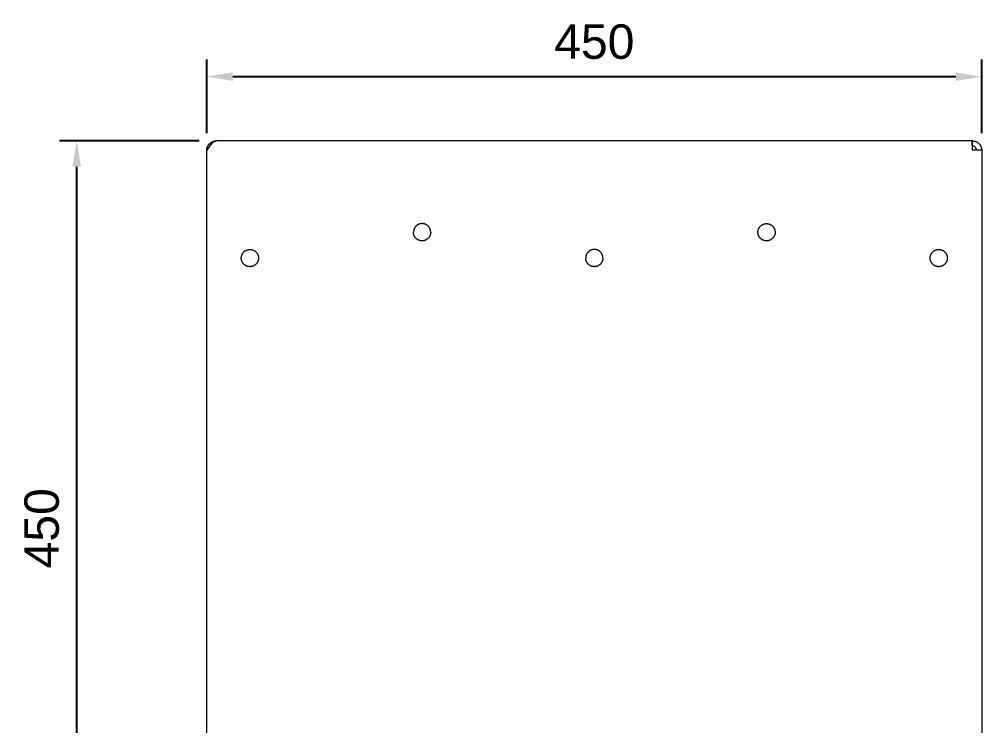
# Model space of a CAD drawing. Header units: millimetres. Extents: x 7 to 2510, y -101 to 1516.
# Drawn here: x 659 to 1218, y 1105 to 1516 of the extents above; entities that cross this region are included whole.
import ezdxf

# ---------------------------------------------------------------- set-up
doc = ezdxf.new("R2010")
doc.units = ezdxf.units.MM
doc.layers.add('ZANO_R', color=7, linetype='Continuous', lineweight=0)
doc.layers.add('ZANO_W', color=1, linetype='Continuous', lineweight=0)
doc.styles.add('Arial', font='arial.ttf')
doc.styles.get("Standard").update_dxf_attribs({"font": 'ARIALUNI.TTF'})
doc.dimstyles.new('pl i ang', dxfattribs={"dimtxt": 50, "dimasz": 50, "dimexe": 1.25, "dimexo": 0.625, "dimgap": 10, "dimtad": 1, "dimtoh": 1, "dimtxsty": 'Standard', "dimcen": 2.5, "dimclrd": 1, "dimclre": 1, "dimclrt": 1, "dimadec": 0, "dimazin": 0, "dimtfac": 1, "dimtmove": 0, "dimatfit": 3, "dimfxl": 1, "dimarcsym": 1})

# ---------------------------------------------------------------- blocks, each defined once
blk = doc.blocks.new('*D391')
at = {"layer": 'ZANO_W', "color": 1, "lineweight": -2}
for p, q in [((763.73, 1445.06), (682.51, 1445.06)), ((692.51, 1430.06), (692.51, 1010.21)), ((763.73, 995.21), (682.51, 995.21))]:
    blk.add_line(p, q, dxfattribs=at)
at = {"layer": 'ZANO_W', "color": 1}
for points in [[(695.01, 1430.06), (690.01, 1430.06), (692.51, 1445.06)], [(690.01, 1010.21), (695.01, 1010.21), (692.51, 995.21)]]:
    blk.add_solid(points, dxfattribs=at)
at = {"layer": 'ZANO_W', "color": 1, "insert": (672.3, 1220.13), "char_height": 20, "attachment_point": 5, "rotation": 90, "style": 'Arial'}
blk.add_mtext('450', dxfattribs=at)
blk = doc.blocks.new('*D392')
at = {"layer": 'ZANO_W', "color": 1, "lineweight": -2}
for p, q in [((768.11, 1449.66), (768.11, 1492.4)), ((1218.11, 1449.66), (1218.11, 1492.4)), ((783.11, 1482.4), (1203.11, 1482.4))]:
    blk.add_line(p, q, dxfattribs=at)
at = {"layer": 'ZANO_W', "color": 1}
for points in [[(783.11, 1484.9), (783.11, 1479.9), (768.11, 1482.4)], [(1203.11, 1479.9), (1203.11, 1484.9), (1218.11, 1482.4)]]:
    blk.add_solid(points, dxfattribs=at)
at = {"layer": 'ZANO_W', "color": 1, "insert": (993.11, 1502.62), "char_height": 20, "attachment_point": 5, "style": 'Arial'}
blk.add_mtext('450', dxfattribs=at)

msp = doc.modelspace()

# ---------------------------------------------------------------- linework, layer by layer
at = {"layer": 'ZANO_R'}
for p, q in [((768.65, 1442.02), (768.74, 1442.18)), ((768.74, 1442.18), (768.83, 1442.35)), ((768.83, 1442.35), (768.93, 1442.51)), ((768.93, 1442.51), (769.03, 1442.67)), ((769.03, 1442.67), (769.13, 1442.82)), ((769.13, 1442.82), (769.25, 1442.97)), ((769.25, 1442.97), (769.36, 1443.12)), ((769.36, 1443.12), (769.49, 1443.26)), ((769.49, 1443.26), (769.61, 1443.4)), ((770.81, 1443.48), (769.55, 1441.85)), ((769.61, 1443.4), (769.75, 1443.53)), ((769.75, 1443.53), (769.88, 1443.66)), ((769.88, 1443.66), (770.02, 1443.78)), ((770.02, 1443.78), (770.17, 1443.9)), ((770.17, 1443.9), (770.32, 1444.01)), ((770.32, 1444.01), (770.47, 1444.12)), ((770.47, 1444.12), (770.63, 1444.23)), ((770.63, 1444.23), (770.79, 1444.32)), ((770.79, 1444.32), (770.95, 1444.41)), ((771.49, 1444.15), (770.81, 1443.48)), ((770.95, 1444.41), (771.12, 1444.5)), ((771.12, 1444.5), (771.29, 1444.58)), ((771.29, 1444.58), (771.46, 1444.66)), ((771.46, 1444.66), (771.64, 1444.72)), ((772.16, 1444.65), (771.49, 1444.15)), ((771.64, 1444.72), (771.81, 1444.79)), ((771.81, 1444.79), (771.99, 1444.84)), ((771.99, 1444.84), (772.17, 1444.89)), ((772.84, 1444.96), (772.16, 1444.65)), ((772.17, 1444.89), (772.35, 1444.94)), ((772.35, 1444.94), (772.54, 1444.97)), ((772.54, 1444.97), (772.72, 1445)), ((772.72, 1445), (772.91, 1445.03)), ((772.91, 1444.98), (772.84, 1444.96)), ((772.91, 1445.03), (773.1, 1445.04)), ((772.99, 1445), (772.91, 1444.98)), ((773.06, 1445.01), (772.99, 1445)), ((773.13, 1445.03), (773.06, 1445.01)), ((773.1, 1445.04), (773.28, 1445.06)), ((773.21, 1445.04), (773.13, 1445.03)), ((773.29, 1445.05), (773.21, 1445.04)), ((773.28, 1445.06), (773.47, 1445.06)), ((773.36, 1445.06), (773.29, 1445.05)), ((773.44, 1445.06), (773.36, 1445.06)), ((773.51, 1445.06), (773.44, 1445.06)), ((1212.5, 1445.06), (773.51, 1445.06)), ((1212.71, 1445.06), (1212.5, 1445.06)), ((1212.71, 1439.66), (1212.5, 1445.06)), ((1212.71, 1442.06), (1212.71, 1445.06)), ((1212.71, 1445.06), (1212.9, 1445.06)), ((1212.9, 1445.06), (1213.08, 1445.05)), ((1213.08, 1445.05), (1213.27, 1445.03)), ((1213.27, 1445.03), (1213.45, 1445.01)), ((1213.45, 1445.01), (1213.63, 1444.98)), ((1213.63, 1444.98), (1213.81, 1444.95)), ((1213.81, 1444.95), (1213.99, 1444.91)), ((1213.99, 1444.91), (1214.17, 1444.86)), ((1214.17, 1444.86), (1214.35, 1444.81)), ((1214.35, 1444.81), (1214.52, 1444.75)), ((1214.52, 1444.75), (1214.69, 1444.68)), ((1214.69, 1444.68), (1214.86, 1444.61)), ((1214.86, 1444.61), (1215.03, 1444.54)), ((1215.03, 1444.54), (1215.2, 1444.46)), ((1215.2, 1444.46), (1215.36, 1444.37)), ((1215.36, 1444.37), (1215.52, 1444.27)), ((1215.52, 1444.27), (1215.67, 1444.18)), ((1215.67, 1444.18), (1215.83, 1444.07)), ((1215.83, 1444.07), (1215.98, 1443.96)), ((1215.98, 1443.96), (1216.12, 1443.85)), ((1216.12, 1443.85), (1216.26, 1443.73)), ((1216.26, 1443.73), (1216.4, 1443.61)), ((1216.4, 1443.61), (1216.53, 1443.48)), ((1216.53, 1443.48), (1216.66, 1443.35)), ((1216.66, 1443.35), (1216.78, 1443.21)), ((1216.78, 1443.21), (1216.9, 1443.07)), ((1216.9, 1443.07), (1217.02, 1442.92)), ((1217.02, 1442.92), (1217.12, 1442.77)), ((1217.12, 1442.77), (1217.23, 1442.62)), ((1217.23, 1442.62), (1217.33, 1442.47)), ((1217.33, 1442.47), (1217.42, 1442.31)), ((1217.42, 1442.31), (1217.51, 1442.15)), ((1217.51, 1442.15), (1217.59, 1441.98)), ((769.46, 1441.73), (768.11, 1439.66)), ((768.11, 1439.66), (768.12, 1439.85)), ((768.11, 1008.46), (768.11, 1439.66)), ((768.12, 1439.85), (768.13, 1440.04)), ((768.13, 1440.04), (768.14, 1440.22)), ((768.14, 1440.22), (768.17, 1440.41)), ((768.17, 1440.41), (768.19, 1440.59)), ((768.19, 1440.59), (768.23, 1440.78)), ((768.23, 1440.78), (768.27, 1440.96)), ((768.27, 1440.96), (768.32, 1441.14)), ((768.32, 1441.14), (768.37, 1441.32)), ((768.37, 1441.32), (768.44, 1441.5)), ((768.44, 1441.5), (768.5, 1441.67)), ((768.5, 1441.67), (768.58, 1441.85)), ((768.58, 1441.85), (768.65, 1442.02)), ((769.55, 1441.85), (769.46, 1441.73)), ((1212.71, 1442.06), (1212.65, 1442.06)), ((1212.8, 1442.06), (1212.71, 1442.06)), ((1218.11, 1439.66), (1212.71, 1439.66)), ((1212.88, 1442.06), (1212.8, 1442.06)), ((1212.96, 1442.05), (1212.88, 1442.06)), ((1213.04, 1442.04), (1212.96, 1442.05)), ((1213.12, 1442.03), (1213.04, 1442.04)), ((1213.2, 1442.01), (1213.12, 1442.03)), ((1213.28, 1441.99), (1213.2, 1442.01)), ((1213.36, 1441.97), (1213.28, 1441.99)), ((1213.44, 1441.95), (1213.36, 1441.97)), ((1213.52, 1441.92), (1213.44, 1441.95)), ((1213.59, 1441.89), (1213.52, 1441.92)), ((1213.67, 1441.86), (1213.59, 1441.89)), ((1213.74, 1441.83), (1213.67, 1441.86)), ((1213.82, 1441.79), (1213.74, 1441.83)), ((1213.89, 1441.75), (1213.82, 1441.79)), ((1213.96, 1441.71), (1213.89, 1441.75)), ((1214.03, 1441.67), (1213.96, 1441.71)), ((1214.1, 1441.62), (1214.03, 1441.67)), ((1214.16, 1441.57), (1214.1, 1441.62)), ((1214.23, 1441.52), (1214.16, 1441.57)), ((1214.29, 1441.47), (1214.23, 1441.52)), ((1214.35, 1441.41), (1214.29, 1441.47)), ((1214.41, 1441.36), (1214.35, 1441.41)), ((1214.47, 1441.3), (1214.41, 1441.36)), ((1214.52, 1441.24), (1214.47, 1441.3)), ((1214.57, 1441.18), (1214.52, 1441.24)), ((1214.63, 1441.11), (1214.57, 1441.18)), ((1214.67, 1441.04), (1214.63, 1441.11)), ((1214.72, 1440.98), (1214.67, 1441.04)), ((1214.76, 1440.91), (1214.72, 1440.98)), ((1214.81, 1440.84), (1214.76, 1440.91)), ((1214.84, 1440.76), (1214.81, 1440.84)), ((1214.88, 1440.69), (1214.84, 1440.76)), ((1214.91, 1440.62), (1214.88, 1440.69)), ((1214.95, 1440.54), (1214.91, 1440.62)), ((1214.97, 1440.46), (1214.95, 1440.54)), ((1215, 1440.39), (1214.97, 1440.46)), ((1215.02, 1440.31), (1215, 1440.39)), ((1215.05, 1440.23), (1215.02, 1440.31)), ((1215.06, 1440.15), (1215.05, 1440.23)), ((1215.08, 1440.07), (1215.06, 1440.15)), ((1215.09, 1439.99), (1215.08, 1440.07)), ((1215.1, 1439.91), (1215.09, 1439.99)), ((1215.11, 1439.82), (1215.1, 1439.91)), ((1215.11, 1439.74), (1215.11, 1439.82)), ((1215.11, 1439.66), (1215.11, 1439.74)), ((1217.59, 1441.98), (1217.67, 1441.81)), ((1217.67, 1441.81), (1217.74, 1441.64)), ((1217.74, 1441.64), (1217.8, 1441.47)), ((1217.8, 1441.47), (1217.86, 1441.29)), ((1217.86, 1441.29), (1217.91, 1441.12)), ((1217.91, 1441.12), (1217.96, 1440.94)), ((1217.96, 1440.94), (1218, 1440.76)), ((1218, 1440.76), (1218.03, 1440.58)), ((1218.03, 1440.58), (1218.06, 1440.4)), ((1218.06, 1440.4), (1218.08, 1440.21)), ((1218.08, 1440.21), (1218.1, 1440.03)), ((1218.1, 1440.03), (1218.11, 1439.85)), ((1218.11, 1439.85), (1218.11, 1439.66)), ((1218.11, 1439.66), (1218.11, 1003.1)), ((888.12, 1392.23), (888.11, 1392.06)), ((888.12, 1391.89), (888.11, 1392.06)), ((888.13, 1392.41), (888.12, 1392.23)), ((888.13, 1391.72), (888.12, 1391.89)), ((888.14, 1392.58), (888.13, 1392.41)), ((888.16, 1392.75), (888.14, 1392.58)), ((888.19, 1392.92), (888.16, 1392.75)), ((888.22, 1393.09), (888.19, 1392.92)), ((888.26, 1393.26), (888.22, 1393.09)), ((888.3, 1393.42), (888.26, 1393.26)), ((888.35, 1393.59), (888.3, 1393.42)), ((888.41, 1393.75), (888.35, 1393.59)), ((888.47, 1393.91), (888.41, 1393.75)), ((888.54, 1394.07), (888.47, 1393.91)), ((888.61, 1394.23), (888.54, 1394.07)), ((888.69, 1394.38), (888.61, 1394.23)), ((888.77, 1394.54), (888.69, 1394.38)), ((888.86, 1394.68), (888.77, 1394.54)), ((888.95, 1394.83), (888.86, 1394.68)), ((889.05, 1394.97), (888.95, 1394.83)), ((889.15, 1395.11), (889.05, 1394.97)), ((889.26, 1395.25), (889.15, 1395.11)), ((889.37, 1395.38), (889.26, 1395.25)), ((889.49, 1395.5), (889.37, 1395.38)), ((889.61, 1395.63), (889.49, 1395.5)), ((889.73, 1395.75), (889.61, 1395.63)), ((889.86, 1395.86), (889.73, 1395.75)), ((890, 1395.97), (889.86, 1395.86)), ((890.13, 1396.08), (890, 1395.97)), ((890.27, 1396.18), (890.13, 1396.08)), ((890.42, 1396.27), (890.27, 1396.18)), ((890.56, 1396.36), (890.42, 1396.27)), ((890.71, 1396.45), (890.56, 1396.36)), ((890.87, 1396.53), (890.71, 1396.45)), ((891.02, 1396.6), (890.87, 1396.53)), ((891.18, 1396.67), (891.02, 1396.6)), ((891.34, 1396.74), (891.18, 1396.67)), ((891.5, 1396.79), (891.34, 1396.74)), ((891.67, 1396.85), (891.5, 1396.79)), ((891.83, 1396.89), (891.67, 1396.85)), ((892, 1396.94), (891.83, 1396.89)), ((892.17, 1396.97), (892, 1396.94)), ((892.34, 1397), (892.17, 1396.97)), ((892.51, 1397.02), (892.34, 1397)), ((892.68, 1397.04), (892.51, 1397.02)), ((892.85, 1397.05), (892.68, 1397.04)), ((893.03, 1397.06), (892.85, 1397.05)), ((893.2, 1397.06), (893.03, 1397.06)), ((893.37, 1397.05), (893.2, 1397.06)), ((893.54, 1397.04), (893.37, 1397.05)), ((893.72, 1397.02), (893.54, 1397.04)), ((893.89, 1397), (893.72, 1397.02)), ((894.06, 1396.97), (893.89, 1397)), ((894.23, 1396.94), (894.06, 1396.97)), ((894.39, 1396.89), (894.23, 1396.94)), ((894.56, 1396.85), (894.39, 1396.89)), ((894.72, 1396.79), (894.56, 1396.85)), ((894.89, 1396.74), (894.72, 1396.79)), ((895.05, 1396.67), (894.89, 1396.74)), ((895.2, 1396.6), (895.05, 1396.67)), ((895.36, 1396.53), (895.2, 1396.6)), ((895.51, 1396.45), (895.36, 1396.53)), ((895.66, 1396.36), (895.51, 1396.45)), ((895.81, 1396.27), (895.66, 1396.36)), ((895.95, 1396.18), (895.81, 1396.27)), ((896.09, 1396.08), (895.95, 1396.18)), ((896.23, 1395.97), (896.09, 1396.08)), ((896.36, 1395.86), (896.23, 1395.97)), ((896.49, 1395.75), (896.36, 1395.86)), ((896.62, 1395.63), (896.49, 1395.75)), ((896.74, 1395.5), (896.62, 1395.63)), ((896.86, 1395.38), (896.74, 1395.5)), ((896.97, 1395.25), (896.86, 1395.38)), ((897.08, 1395.11), (896.97, 1395.25)), ((897.18, 1394.97), (897.08, 1395.11)), ((897.28, 1394.83), (897.18, 1394.97)), ((897.37, 1394.68), (897.28, 1394.83)), ((897.46, 1394.54), (897.37, 1394.68)), ((897.54, 1394.38), (897.46, 1394.54)), ((897.62, 1394.23), (897.54, 1394.38)), ((897.69, 1394.07), (897.62, 1394.23)), ((897.76, 1393.91), (897.69, 1394.07)), ((897.82, 1393.75), (897.76, 1393.91)), ((897.87, 1393.59), (897.82, 1393.75)), ((897.92, 1393.42), (897.87, 1393.59)), ((897.97, 1393.26), (897.92, 1393.42)), ((898.01, 1393.09), (897.97, 1393.26)), ((898.04, 1392.92), (898.01, 1393.09)), ((898.07, 1392.75), (898.04, 1392.92)), ((898.09, 1392.58), (898.07, 1392.75)), ((898.1, 1392.41), (898.09, 1392.58)), ((898.11, 1392.23), (898.1, 1392.41)), ((898.11, 1391.89), (898.1, 1391.72)), ((898.11, 1392.06), (898.11, 1392.23)), ((898.11, 1392.06), (898.11, 1391.89)), ((1088.11, 1392.06), (1088.12, 1392.23)), ((1088.12, 1391.89), (1088.11, 1392.06)), ((1088.12, 1392.23), (1088.13, 1392.41)), ((1088.13, 1391.72), (1088.12, 1391.89)), ((1088.13, 1392.41), (1088.14, 1392.58)), ((1088.14, 1392.58), (1088.16, 1392.75)), ((1088.16, 1392.75), (1088.19, 1392.92)), ((1088.19, 1392.92), (1088.22, 1393.09)), ((1088.22, 1393.09), (1088.26, 1393.26)), ((1088.26, 1393.26), (1088.3, 1393.42)), ((1088.3, 1393.42), (1088.35, 1393.59)), ((1088.35, 1393.59), (1088.41, 1393.75)), ((1088.41, 1393.75), (1088.47, 1393.91)), ((1088.47, 1393.91), (1088.54, 1394.07)), ((1088.54, 1394.07), (1088.61, 1394.23)), ((1088.61, 1394.23), (1088.69, 1394.38)), ((1088.69, 1394.38), (1088.77, 1394.54)), ((1088.77, 1394.54), (1088.86, 1394.68)), ((1088.86, 1394.68), (1088.95, 1394.83)), ((1088.95, 1394.83), (1089.05, 1394.97)), ((1089.05, 1394.97), (1089.15, 1395.11)), ((1089.15, 1395.11), (1089.26, 1395.25)), ((1089.26, 1395.25), (1089.37, 1395.38)), ((1089.37, 1395.38), (1089.49, 1395.5)), ((1089.49, 1395.5), (1089.61, 1395.63)), ((1089.61, 1395.63), (1089.73, 1395.75)), ((1089.73, 1395.75), (1089.86, 1395.86)), ((1089.86, 1395.86), (1090, 1395.97)), ((1090, 1395.97), (1090.13, 1396.08)), ((1090.13, 1396.08), (1090.27, 1396.18)), ((1090.27, 1396.18), (1090.42, 1396.27)), ((1090.42, 1396.27), (1090.56, 1396.36)), ((1090.56, 1396.36), (1090.71, 1396.45)), ((1090.71, 1396.45), (1090.87, 1396.53)), ((1090.87, 1396.53), (1091.02, 1396.6)), ((1091.02, 1396.6), (1091.18, 1396.67)), ((1091.18, 1396.67), (1091.34, 1396.74)), ((1091.34, 1396.74), (1091.5, 1396.79)), ((1091.5, 1396.79), (1091.67, 1396.85)), ((1091.67, 1396.85), (1091.83, 1396.89)), ((1091.83, 1396.89), (1092, 1396.94)), ((1092, 1396.94), (1092.17, 1396.97)), ((1092.17, 1396.97), (1092.34, 1397)), ((1092.34, 1397), (1092.51, 1397.02)), ((1092.51, 1397.02), (1092.68, 1397.04)), ((1092.68, 1397.04), (1092.85, 1397.05)), ((1092.85, 1397.05), (1093.03, 1397.06)), ((1093.03, 1397.06), (1093.2, 1397.06)), ((1093.2, 1397.06), (1093.37, 1397.05)), ((1093.37, 1397.05), (1093.54, 1397.04)), ((1093.54, 1397.04), (1093.72, 1397.02)), ((1093.72, 1397.02), (1093.89, 1397)), ((1093.89, 1397), (1094.06, 1396.97)), ((1094.06, 1396.97), (1094.23, 1396.94)), ((1094.23, 1396.94), (1094.39, 1396.89)), ((1094.39, 1396.89), (1094.56, 1396.85)), ((1094.56, 1396.85), (1094.72, 1396.79)), ((1094.72, 1396.79), (1094.89, 1396.74)), ((1094.89, 1396.74), (1095.05, 1396.67)), ((1095.05, 1396.67), (1095.2, 1396.6)), ((1095.2, 1396.6), (1095.36, 1396.53)), ((1095.36, 1396.53), (1095.51, 1396.45)), ((1095.51, 1396.45), (1095.66, 1396.36)), ((1095.66, 1396.36), (1095.81, 1396.27)), ((1095.81, 1396.27), (1095.95, 1396.18)), ((1095.95, 1396.18), (1096.09, 1396.08)), ((1096.09, 1396.08), (1096.23, 1395.97)), ((1096.23, 1395.97), (1096.36, 1395.86)), ((1096.36, 1395.86), (1096.49, 1395.75)), ((1096.49, 1395.75), (1096.62, 1395.63)), ((1096.62, 1395.63), (1096.74, 1395.5)), ((1096.74, 1395.5), (1096.86, 1395.38)), ((1096.86, 1395.38), (1096.97, 1395.25)), ((1096.97, 1395.25), (1097.08, 1395.11)), ((1097.08, 1395.11), (1097.18, 1394.97)), ((1097.18, 1394.97), (1097.28, 1394.83)), ((1097.28, 1394.83), (1097.37, 1394.68)), ((1097.37, 1394.68), (1097.46, 1394.54)), ((1097.46, 1394.54), (1097.54, 1394.38)), ((1097.54, 1394.38), (1097.62, 1394.23)), ((1097.62, 1394.23), (1097.69, 1394.07)), ((1097.69, 1394.07), (1097.76, 1393.91)), ((1097.76, 1393.91), (1097.82, 1393.75)), ((1097.82, 1393.75), (1097.87, 1393.59)), ((1097.87, 1393.59), (1097.92, 1393.42)), ((1097.92, 1393.42), (1097.97, 1393.26)), ((1097.97, 1393.26), (1098.01, 1393.09)), ((1098.01, 1393.09), (1098.04, 1392.92)), ((1098.04, 1392.92), (1098.07, 1392.75)), ((1098.07, 1392.75), (1098.09, 1392.58)), ((1098.09, 1392.58), (1098.1, 1392.41)), ((1098.1, 1392.41), (1098.11, 1392.23)), ((1098.11, 1391.89), (1098.1, 1391.72)), ((1098.11, 1392.23), (1098.11, 1392.06)), ((1098.11, 1392.06), (1098.11, 1391.89)), ((888.14, 1391.54), (888.13, 1391.72)), ((888.16, 1391.37), (888.14, 1391.54)), ((888.19, 1391.2), (888.16, 1391.37)), ((888.22, 1391.03), (888.19, 1391.2)), ((888.26, 1390.86), (888.22, 1391.03)), ((888.3, 1390.7), (888.26, 1390.86)), ((888.35, 1390.53), (888.3, 1390.7)), ((888.41, 1390.37), (888.35, 1390.53)), ((888.47, 1390.21), (888.41, 1390.37)), ((888.54, 1390.05), (888.47, 1390.21)), ((888.61, 1389.89), (888.54, 1390.05)), ((888.69, 1389.74), (888.61, 1389.89)), ((888.77, 1389.59), (888.69, 1389.74)), ((888.86, 1389.44), (888.77, 1389.59)), ((888.95, 1389.29), (888.86, 1389.44)), ((889.05, 1389.15), (888.95, 1389.29)), ((889.15, 1389.01), (889.05, 1389.15)), ((889.26, 1388.88), (889.15, 1389.01)), ((889.37, 1388.75), (889.26, 1388.88)), ((889.49, 1388.62), (889.37, 1388.75)), ((889.61, 1388.49), (889.49, 1388.62)), ((889.73, 1388.38), (889.61, 1388.49)), ((889.86, 1388.26), (889.73, 1388.38)), ((890, 1388.15), (889.86, 1388.26)), ((890.13, 1388.05), (890, 1388.15)), ((890.27, 1387.95), (890.13, 1388.05)), ((890.42, 1387.85), (890.27, 1387.95)), ((890.56, 1387.76), (890.42, 1387.85)), ((890.71, 1387.67), (890.56, 1387.76)), ((890.87, 1387.59), (890.71, 1387.67)), ((891.02, 1387.52), (890.87, 1387.59)), ((891.18, 1387.45), (891.02, 1387.52)), ((891.34, 1387.39), (891.18, 1387.45)), ((891.5, 1387.33), (891.34, 1387.39)), ((891.67, 1387.27), (891.5, 1387.33)), ((891.83, 1387.23), (891.67, 1387.27)), ((892, 1387.19), (891.83, 1387.23)), ((892.17, 1387.15), (892, 1387.19)), ((892.34, 1387.12), (892.17, 1387.15)), ((892.51, 1387.1), (892.34, 1387.12)), ((892.68, 1387.08), (892.51, 1387.1)), ((892.85, 1387.07), (892.68, 1387.08)), ((893.03, 1387.06), (892.85, 1387.07)), ((893.2, 1387.06), (893.03, 1387.06)), ((893.37, 1387.07), (893.2, 1387.06)), ((893.54, 1387.08), (893.37, 1387.07)), ((893.72, 1387.1), (893.54, 1387.08)), ((893.89, 1387.12), (893.72, 1387.1)), ((894.06, 1387.15), (893.89, 1387.12)), ((894.23, 1387.19), (894.06, 1387.15)), ((894.39, 1387.23), (894.23, 1387.19)), ((894.56, 1387.27), (894.39, 1387.23)), ((894.72, 1387.33), (894.56, 1387.27)), ((894.89, 1387.39), (894.72, 1387.33)), ((895.05, 1387.45), (894.89, 1387.39)), ((895.2, 1387.52), (895.05, 1387.45)), ((895.36, 1387.59), (895.2, 1387.52)), ((895.51, 1387.67), (895.36, 1387.59)), ((895.66, 1387.76), (895.51, 1387.67)), ((895.81, 1387.85), (895.66, 1387.76)), ((895.95, 1387.95), (895.81, 1387.85)), ((896.09, 1388.05), (895.95, 1387.95)), ((896.23, 1388.15), (896.09, 1388.05)), ((896.36, 1388.26), (896.23, 1388.15)), ((896.49, 1388.38), (896.36, 1388.26)), ((896.62, 1388.49), (896.49, 1388.38)), ((896.74, 1388.62), (896.62, 1388.49)), ((896.86, 1388.75), (896.74, 1388.62)), ((896.97, 1388.88), (896.86, 1388.75)), ((897.08, 1389.01), (896.97, 1388.88)), ((897.18, 1389.15), (897.08, 1389.01)), ((897.28, 1389.29), (897.18, 1389.15)), ((897.37, 1389.44), (897.28, 1389.29)), ((897.46, 1389.59), (897.37, 1389.44)), ((897.54, 1389.74), (897.46, 1389.59)), ((897.62, 1389.89), (897.54, 1389.74)), ((897.69, 1390.05), (897.62, 1389.89)), ((897.76, 1390.21), (897.69, 1390.05)), ((897.82, 1390.37), (897.76, 1390.21)), ((897.87, 1390.53), (897.82, 1390.37)), ((897.92, 1390.7), (897.87, 1390.53)), ((897.97, 1390.86), (897.92, 1390.7)), ((898.01, 1391.03), (897.97, 1390.86)), ((898.04, 1391.2), (898.01, 1391.03)), ((898.07, 1391.37), (898.04, 1391.2)), ((898.09, 1391.54), (898.07, 1391.37)), ((898.1, 1391.72), (898.09, 1391.54)), ((1088.14, 1391.54), (1088.13, 1391.72)), ((1088.16, 1391.37), (1088.14, 1391.54)), ((1088.19, 1391.2), (1088.16, 1391.37)), ((1088.22, 1391.03), (1088.19, 1391.2)), ((1088.26, 1390.86), (1088.22, 1391.03)), ((1088.3, 1390.7), (1088.26, 1390.86)), ((1088.35, 1390.53), (1088.3, 1390.7)), ((1088.41, 1390.37), (1088.35, 1390.53)), ((1088.47, 1390.21), (1088.41, 1390.37)), ((1088.54, 1390.05), (1088.47, 1390.21)), ((1088.61, 1389.89), (1088.54, 1390.05)), ((1088.69, 1389.74), (1088.61, 1389.89)), ((1088.77, 1389.59), (1088.69, 1389.74)), ((1088.86, 1389.44), (1088.77, 1389.59)), ((1088.95, 1389.29), (1088.86, 1389.44)), ((1089.05, 1389.15), (1088.95, 1389.29)), ((1089.15, 1389.01), (1089.05, 1389.15)), ((1089.26, 1388.88), (1089.15, 1389.01)), ((1089.37, 1388.75), (1089.26, 1388.88)), ((1089.49, 1388.62), (1089.37, 1388.75)), ((1089.61, 1388.49), (1089.49, 1388.62)), ((1089.73, 1388.38), (1089.61, 1388.49)), ((1089.86, 1388.26), (1089.73, 1388.38)), ((1090, 1388.15), (1089.86, 1388.26)), ((1090.13, 1388.05), (1090, 1388.15)), ((1090.27, 1387.95), (1090.13, 1388.05)), ((1090.42, 1387.85), (1090.27, 1387.95)), ((1090.56, 1387.76), (1090.42, 1387.85)), ((1090.71, 1387.67), (1090.56, 1387.76)), ((1090.87, 1387.59), (1090.71, 1387.67)), ((1091.02, 1387.52), (1090.87, 1387.59)), ((1091.18, 1387.45), (1091.02, 1387.52)), ((1091.34, 1387.39), (1091.18, 1387.45)), ((1091.5, 1387.33), (1091.34, 1387.39)), ((1091.67, 1387.27), (1091.5, 1387.33)), ((1091.83, 1387.23), (1091.67, 1387.27)), ((1092, 1387.19), (1091.83, 1387.23)), ((1092.17, 1387.15), (1092, 1387.19)), ((1092.34, 1387.12), (1092.17, 1387.15)), ((1092.51, 1387.1), (1092.34, 1387.12)), ((1092.68, 1387.08), (1092.51, 1387.1)), ((1092.85, 1387.07), (1092.68, 1387.08)), ((1093.03, 1387.06), (1092.85, 1387.07)), ((1093.2, 1387.06), (1093.03, 1387.06)), ((1093.37, 1387.07), (1093.2, 1387.06)), ((1093.54, 1387.08), (1093.37, 1387.07)), ((1093.72, 1387.1), (1093.54, 1387.08)), ((1093.89, 1387.12), (1093.72, 1387.1)), ((1094.06, 1387.15), (1093.89, 1387.12)), ((1094.23, 1387.19), (1094.06, 1387.15)), ((1094.39, 1387.23), (1094.23, 1387.19)), ((1094.56, 1387.27), (1094.39, 1387.23)), ((1094.72, 1387.33), (1094.56, 1387.27)), ((1094.89, 1387.39), (1094.72, 1387.33)), ((1095.05, 1387.45), (1094.89, 1387.39)), ((1095.2, 1387.52), (1095.05, 1387.45)), ((1095.36, 1387.59), (1095.2, 1387.52)), ((1095.51, 1387.67), (1095.36, 1387.59)), ((1095.66, 1387.76), (1095.51, 1387.67)), ((1095.81, 1387.85), (1095.66, 1387.76)), ((1095.95, 1387.95), (1095.81, 1387.85)), ((1096.09, 1388.05), (1095.95, 1387.95)), ((1096.23, 1388.15), (1096.09, 1388.05)), ((1096.36, 1388.26), (1096.23, 1388.15)), ((1096.49, 1388.38), (1096.36, 1388.26)), ((1096.62, 1388.49), (1096.49, 1388.38)), ((1096.74, 1388.62), (1096.62, 1388.49)), ((1096.86, 1388.75), (1096.74, 1388.62)), ((1096.97, 1388.88), (1096.86, 1388.75)), ((1097.08, 1389.01), (1096.97, 1388.88)), ((1097.18, 1389.15), (1097.08, 1389.01)), ((1097.28, 1389.29), (1097.18, 1389.15)), ((1097.37, 1389.44), (1097.28, 1389.29)), ((1097.46, 1389.59), (1097.37, 1389.44)), ((1097.54, 1389.74), (1097.46, 1389.59)), ((1097.62, 1389.89), (1097.54, 1389.74)), ((1097.69, 1390.05), (1097.62, 1389.89)), ((1097.76, 1390.21), (1097.69, 1390.05)), ((1097.82, 1390.37), (1097.76, 1390.21)), ((1097.87, 1390.53), (1097.82, 1390.37)), ((1097.92, 1390.7), (1097.87, 1390.53)), ((1097.97, 1390.86), (1097.92, 1390.7)), ((1098.01, 1391.03), (1097.97, 1390.86)), ((1098.04, 1391.2), (1098.01, 1391.03)), ((1098.07, 1391.37), (1098.04, 1391.2)), ((1098.09, 1391.54), (1098.07, 1391.37)), ((1098.1, 1391.72), (1098.09, 1391.54)), ((789.49, 1380.5), (789.61, 1380.63)), ((789.61, 1380.63), (789.73, 1380.75)), ((789.73, 1380.75), (789.86, 1380.86)), ((789.86, 1380.86), (790, 1380.97)), ((790, 1380.97), (790.13, 1381.08)), ((790.13, 1381.08), (790.27, 1381.18)), ((790.27, 1381.18), (790.42, 1381.27)), ((790.42, 1381.27), (790.56, 1381.36)), ((790.56, 1381.36), (790.71, 1381.45)), ((790.71, 1381.45), (790.87, 1381.53)), ((790.87, 1381.53), (791.02, 1381.6)), ((791.02, 1381.6), (791.18, 1381.67)), ((791.18, 1381.67), (791.34, 1381.74)), ((791.34, 1381.74), (791.5, 1381.79)), ((791.5, 1381.79), (791.67, 1381.85)), ((791.67, 1381.85), (791.83, 1381.89)), ((791.83, 1381.89), (792, 1381.94)), ((792, 1381.94), (792.17, 1381.97)), ((792.17, 1381.97), (792.34, 1382)), ((792.34, 1382), (792.51, 1382.02)), ((792.51, 1382.02), (792.68, 1382.04)), ((792.68, 1382.04), (792.85, 1382.05)), ((792.85, 1382.05), (793.03, 1382.06)), ((793.03, 1382.06), (793.2, 1382.06)), ((793.2, 1382.06), (793.37, 1382.05)), ((793.37, 1382.05), (793.54, 1382.04)), ((793.54, 1382.04), (793.72, 1382.02)), ((793.72, 1382.02), (793.89, 1382)), ((793.89, 1382), (794.06, 1381.97)), ((794.06, 1381.97), (794.23, 1381.94)), ((794.23, 1381.94), (794.39, 1381.89)), ((794.39, 1381.89), (794.56, 1381.85)), ((794.56, 1381.85), (794.72, 1381.79)), ((794.72, 1381.79), (794.89, 1381.74)), ((794.89, 1381.74), (795.05, 1381.67)), ((795.05, 1381.67), (795.2, 1381.6)), ((795.2, 1381.6), (795.36, 1381.53)), ((795.36, 1381.53), (795.51, 1381.45)), ((795.51, 1381.45), (795.66, 1381.36)), ((795.66, 1381.36), (795.81, 1381.27)), ((795.81, 1381.27), (795.95, 1381.18)), ((795.95, 1381.18), (796.09, 1381.08)), ((796.09, 1381.08), (796.23, 1380.97)), ((796.23, 1380.97), (796.36, 1380.86)), ((796.36, 1380.86), (796.49, 1380.75)), ((796.49, 1380.75), (796.62, 1380.63)), ((796.62, 1380.63), (796.74, 1380.5)), ((989.61, 1380.63), (989.49, 1380.5)), ((989.73, 1380.75), (989.61, 1380.63)), ((989.86, 1380.86), (989.73, 1380.75)), ((990, 1380.97), (989.86, 1380.86)), ((990.13, 1381.08), (990, 1380.97)), ((990.27, 1381.18), (990.13, 1381.08)), ((990.42, 1381.27), (990.27, 1381.18)), ((990.56, 1381.36), (990.42, 1381.27)), ((990.71, 1381.45), (990.56, 1381.36)), ((990.87, 1381.53), (990.71, 1381.45)), ((991.02, 1381.6), (990.87, 1381.53)), ((991.18, 1381.67), (991.02, 1381.6)), ((991.34, 1381.74), (991.18, 1381.67)), ((991.5, 1381.79), (991.34, 1381.74)), ((991.67, 1381.85), (991.5, 1381.79)), ((991.83, 1381.89), (991.67, 1381.85)), ((992, 1381.94), (991.83, 1381.89)), ((992.17, 1381.97), (992, 1381.94)), ((992.34, 1382), (992.17, 1381.97)), ((992.51, 1382.02), (992.34, 1382)), ((992.68, 1382.04), (992.51, 1382.02)), ((992.85, 1382.05), (992.68, 1382.04)), ((993.03, 1382.06), (992.85, 1382.05)), ((993.2, 1382.06), (993.03, 1382.06)), ((993.37, 1382.05), (993.2, 1382.06)), ((993.54, 1382.04), (993.37, 1382.05)), ((993.72, 1382.02), (993.54, 1382.04)), ((993.89, 1382), (993.72, 1382.02)), ((994.06, 1381.97), (993.89, 1382)), ((994.23, 1381.94), (994.06, 1381.97)), ((994.39, 1381.89), (994.23, 1381.94)), ((994.56, 1381.85), (994.39, 1381.89)), ((994.72, 1381.79), (994.56, 1381.85)), ((994.89, 1381.74), (994.72, 1381.79)), ((995.05, 1381.67), (994.89, 1381.74)), ((995.2, 1381.6), (995.05, 1381.67)), ((995.36, 1381.53), (995.2, 1381.6)), ((995.51, 1381.45), (995.36, 1381.53)), ((995.66, 1381.36), (995.51, 1381.45)), ((995.81, 1381.27), (995.66, 1381.36)), ((995.95, 1381.18), (995.81, 1381.27)), ((996.09, 1381.08), (995.95, 1381.18)), ((996.23, 1380.97), (996.09, 1381.08)), ((996.36, 1380.86), (996.23, 1380.97)), ((996.49, 1380.75), (996.36, 1380.86)), ((996.62, 1380.63), (996.49, 1380.75)), ((996.74, 1380.5), (996.62, 1380.63)), ((1189.49, 1380.5), (1189.61, 1380.63)), ((1189.61, 1380.63), (1189.73, 1380.75)), ((1189.73, 1380.75), (1189.86, 1380.86)), ((1189.86, 1380.86), (1190, 1380.97)), ((1190, 1380.97), (1190.13, 1381.08)), ((1190.13, 1381.08), (1190.27, 1381.18)), ((1190.27, 1381.18), (1190.42, 1381.27)), ((1190.42, 1381.27), (1190.56, 1381.36)), ((1190.56, 1381.36), (1190.71, 1381.45)), ((1190.71, 1381.45), (1190.87, 1381.53)), ((1190.87, 1381.53), (1191.02, 1381.6)), ((1191.02, 1381.6), (1191.18, 1381.67)), ((1191.18, 1381.67), (1191.34, 1381.74)), ((1191.34, 1381.74), (1191.5, 1381.79)), ((1191.5, 1381.79), (1191.67, 1381.85)), ((1191.67, 1381.85), (1191.83, 1381.89)), ((1191.83, 1381.89), (1192, 1381.94)), ((1192, 1381.94), (1192.17, 1381.97)), ((1192.17, 1381.97), (1192.34, 1382)), ((1192.34, 1382), (1192.51, 1382.02)), ((1192.51, 1382.02), (1192.68, 1382.04)), ((1192.68, 1382.04), (1192.85, 1382.05)), ((1192.85, 1382.05), (1193.03, 1382.06)), ((1193.03, 1382.06), (1193.2, 1382.06)), ((1193.2, 1382.06), (1193.37, 1382.05)), ((1193.37, 1382.05), (1193.54, 1382.04)), ((1193.54, 1382.04), (1193.72, 1382.02)), ((1193.72, 1382.02), (1193.89, 1382)), ((1193.89, 1382), (1194.06, 1381.97)), ((1194.06, 1381.97), (1194.23, 1381.94)), ((1194.23, 1381.94), (1194.39, 1381.89)), ((1194.39, 1381.89), (1194.56, 1381.85)), ((1194.56, 1381.85), (1194.72, 1381.79)), ((1194.72, 1381.79), (1194.89, 1381.74)), ((1194.89, 1381.74), (1195.05, 1381.67)), ((1195.05, 1381.67), (1195.2, 1381.6)), ((1195.2, 1381.6), (1195.36, 1381.53)), ((1195.36, 1381.53), (1195.51, 1381.45)), ((1195.51, 1381.45), (1195.66, 1381.36)), ((1195.66, 1381.36), (1195.81, 1381.27)), ((1195.81, 1381.27), (1195.95, 1381.18)), ((1195.95, 1381.18), (1196.09, 1381.08)), ((1196.09, 1381.08), (1196.23, 1380.97)), ((1196.23, 1380.97), (1196.36, 1380.86)), ((1196.36, 1380.86), (1196.49, 1380.75)), ((1196.49, 1380.75), (1196.62, 1380.63)), ((1196.62, 1380.63), (1196.74, 1380.5)), ((788.11, 1377.06), (788.12, 1377.23)), ((788.12, 1376.89), (788.11, 1377.06)), ((788.12, 1377.23), (788.13, 1377.41)), ((788.13, 1376.72), (788.12, 1376.89)), ((788.13, 1377.41), (788.14, 1377.58)), ((788.14, 1376.54), (788.13, 1376.72)), ((788.14, 1377.58), (788.16, 1377.75)), ((788.16, 1376.37), (788.14, 1376.54)), ((788.16, 1377.75), (788.19, 1377.92)), ((788.19, 1376.2), (788.16, 1376.37)), ((788.19, 1377.92), (788.22, 1378.09)), ((788.22, 1376.03), (788.19, 1376.2)), ((788.22, 1378.09), (788.26, 1378.26)), ((788.26, 1375.86), (788.22, 1376.03)), ((788.26, 1378.26), (788.3, 1378.42)), ((788.3, 1375.7), (788.26, 1375.86)), ((788.3, 1378.42), (788.35, 1378.59)), ((788.35, 1375.53), (788.3, 1375.7)), ((788.35, 1378.59), (788.41, 1378.75)), ((788.41, 1375.37), (788.35, 1375.53)), ((788.41, 1378.75), (788.47, 1378.91)), ((788.47, 1375.21), (788.41, 1375.37)), ((788.47, 1378.91), (788.54, 1379.07)), ((788.54, 1375.05), (788.47, 1375.21)), ((788.54, 1379.07), (788.61, 1379.23)), ((788.61, 1374.89), (788.54, 1375.05)), ((788.61, 1379.23), (788.69, 1379.38)), ((788.69, 1379.38), (788.77, 1379.54)), ((788.77, 1379.54), (788.86, 1379.68)), ((788.86, 1379.68), (788.95, 1379.83)), ((788.95, 1379.83), (789.05, 1379.97)), ((789.05, 1379.97), (789.15, 1380.11)), ((789.15, 1380.11), (789.26, 1380.25)), ((789.26, 1380.25), (789.37, 1380.38)), ((789.37, 1380.38), (789.49, 1380.5)), ((796.74, 1380.5), (796.86, 1380.38)), ((796.86, 1380.38), (796.97, 1380.25)), ((796.97, 1380.25), (797.08, 1380.11)), ((797.08, 1380.11), (797.18, 1379.97)), ((797.18, 1379.97), (797.28, 1379.83)), ((797.28, 1379.83), (797.37, 1379.68)), ((797.37, 1379.68), (797.46, 1379.54)), ((797.46, 1379.54), (797.54, 1379.38)), ((797.54, 1379.38), (797.62, 1379.23)), ((797.62, 1379.23), (797.69, 1379.07)), ((797.69, 1375.05), (797.62, 1374.89)), ((797.69, 1379.07), (797.76, 1378.91)), ((797.76, 1375.21), (797.69, 1375.05)), ((797.76, 1378.91), (797.82, 1378.75)), ((797.82, 1375.37), (797.76, 1375.21)), ((797.82, 1378.75), (797.87, 1378.59)), ((797.87, 1375.53), (797.82, 1375.37)), ((797.87, 1378.59), (797.92, 1378.42)), ((797.92, 1375.7), (797.87, 1375.53)), ((797.92, 1378.42), (797.97, 1378.26)), ((797.97, 1375.86), (797.92, 1375.7)), ((797.97, 1378.26), (798.01, 1378.09)), ((798.01, 1376.03), (797.97, 1375.86)), ((798.01, 1378.09), (798.04, 1377.92)), ((798.04, 1376.2), (798.01, 1376.03)), ((798.04, 1377.92), (798.07, 1377.75)), ((798.07, 1376.37), (798.04, 1376.2)), ((798.07, 1377.75), (798.09, 1377.58)), ((798.09, 1376.54), (798.07, 1376.37)), ((798.09, 1377.58), (798.1, 1377.41)), ((798.1, 1376.72), (798.09, 1376.54)), ((798.1, 1377.41), (798.11, 1377.23)), ((798.11, 1376.89), (798.1, 1376.72)), ((798.11, 1377.23), (798.11, 1377.06)), ((798.11, 1377.06), (798.11, 1376.89)), ((988.12, 1377.23), (988.11, 1377.06)), ((988.12, 1376.89), (988.11, 1377.06)), ((988.13, 1377.41), (988.12, 1377.23)), ((988.13, 1376.72), (988.12, 1376.89)), ((988.14, 1377.58), (988.13, 1377.41)), ((988.14, 1376.54), (988.13, 1376.72)), ((988.16, 1377.75), (988.14, 1377.58)), ((988.16, 1376.37), (988.14, 1376.54)), ((988.19, 1377.92), (988.16, 1377.75)), ((988.19, 1376.2), (988.16, 1376.37)), ((988.22, 1378.09), (988.19, 1377.92)), ((988.22, 1376.03), (988.19, 1376.2)), ((988.26, 1378.26), (988.22, 1378.09)), ((988.26, 1375.86), (988.22, 1376.03)), ((988.3, 1378.42), (988.26, 1378.26)), ((988.3, 1375.7), (988.26, 1375.86)), ((988.35, 1378.59), (988.3, 1378.42)), ((988.35, 1375.53), (988.3, 1375.7)), ((988.41, 1378.75), (988.35, 1378.59)), ((988.41, 1375.37), (988.35, 1375.53)), ((988.47, 1378.91), (988.41, 1378.75)), ((988.47, 1375.21), (988.41, 1375.37)), ((988.54, 1379.07), (988.47, 1378.91)), ((988.54, 1375.05), (988.47, 1375.21)), ((988.61, 1379.23), (988.54, 1379.07)), ((988.61, 1374.89), (988.54, 1375.05)), ((988.69, 1379.38), (988.61, 1379.23)), ((988.77, 1379.54), (988.69, 1379.38)), ((988.86, 1379.68), (988.77, 1379.54)), ((988.95, 1379.83), (988.86, 1379.68)), ((989.05, 1379.97), (988.95, 1379.83)), ((989.15, 1380.11), (989.05, 1379.97)), ((989.26, 1380.25), (989.15, 1380.11)), ((989.37, 1380.38), (989.26, 1380.25)), ((989.49, 1380.5), (989.37, 1380.38)), ((996.86, 1380.38), (996.74, 1380.5)), ((996.97, 1380.25), (996.86, 1380.38)), ((997.08, 1380.11), (996.97, 1380.25)), ((997.18, 1379.97), (997.08, 1380.11)), ((997.28, 1379.83), (997.18, 1379.97)), ((997.37, 1379.68), (997.28, 1379.83)), ((997.46, 1379.54), (997.37, 1379.68)), ((997.54, 1379.38), (997.46, 1379.54)), ((997.62, 1379.23), (997.54, 1379.38)), ((997.69, 1379.07), (997.62, 1379.23)), ((997.69, 1375.05), (997.62, 1374.89)), ((997.76, 1378.91), (997.69, 1379.07)), ((997.76, 1375.21), (997.69, 1375.05)), ((997.82, 1378.75), (997.76, 1378.91)), ((997.82, 1375.37), (997.76, 1375.21)), ((997.87, 1378.59), (997.82, 1378.75)), ((997.87, 1375.53), (997.82, 1375.37)), ((997.92, 1378.42), (997.87, 1378.59)), ((997.92, 1375.7), (997.87, 1375.53)), ((997.97, 1378.26), (997.92, 1378.42)), ((997.97, 1375.86), (997.92, 1375.7)), ((998.01, 1378.09), (997.97, 1378.26)), ((998.01, 1376.03), (997.97, 1375.86)), ((998.04, 1377.92), (998.01, 1378.09)), ((998.04, 1376.2), (998.01, 1376.03)), ((998.07, 1377.75), (998.04, 1377.92)), ((998.07, 1376.37), (998.04, 1376.2)), ((998.09, 1377.58), (998.07, 1377.75)), ((998.09, 1376.54), (998.07, 1376.37)), ((998.1, 1377.41), (998.09, 1377.58)), ((998.1, 1376.72), (998.09, 1376.54)), ((998.11, 1377.23), (998.1, 1377.41)), ((998.11, 1376.89), (998.1, 1376.72)), ((998.11, 1377.06), (998.11, 1377.23)), ((998.11, 1377.06), (998.11, 1376.89)), ((1188.11, 1377.06), (1188.12, 1377.23)), ((1188.12, 1376.89), (1188.11, 1377.06)), ((1188.12, 1377.23), (1188.13, 1377.41)), ((1188.13, 1376.72), (1188.12, 1376.89)), ((1188.13, 1377.41), (1188.14, 1377.58)), ((1188.14, 1376.54), (1188.13, 1376.72)), ((1188.14, 1377.58), (1188.16, 1377.75)), ((1188.16, 1376.37), (1188.14, 1376.54)), ((1188.16, 1377.75), (1188.19, 1377.92)), ((1188.19, 1376.2), (1188.16, 1376.37)), ((1188.19, 1377.92), (1188.22, 1378.09)), ((1188.22, 1376.03), (1188.19, 1376.2)), ((1188.22, 1378.09), (1188.26, 1378.26)), ((1188.26, 1375.86), (1188.22, 1376.03)), ((1188.26, 1378.26), (1188.3, 1378.42)), ((1188.3, 1375.7), (1188.26, 1375.86)), ((1188.3, 1378.42), (1188.35, 1378.59)), ((1188.35, 1375.53), (1188.3, 1375.7)), ((1188.35, 1378.59), (1188.41, 1378.75)), ((1188.41, 1375.37), (1188.35, 1375.53)), ((1188.41, 1378.75), (1188.47, 1378.91)), ((1188.47, 1375.21), (1188.41, 1375.37)), ((1188.47, 1378.91), (1188.54, 1379.07)), ((1188.54, 1375.05), (1188.47, 1375.21)), ((1188.54, 1379.07), (1188.61, 1379.23)), ((1188.61, 1374.89), (1188.54, 1375.05)), ((1188.61, 1379.23), (1188.69, 1379.38)), ((1188.69, 1379.38), (1188.77, 1379.54)), ((1188.77, 1379.54), (1188.86, 1379.68)), ((1188.86, 1379.68), (1188.95, 1379.83)), ((1188.95, 1379.83), (1189.05, 1379.97)), ((1189.05, 1379.97), (1189.15, 1380.11)), ((1189.15, 1380.11), (1189.26, 1380.25)), ((1189.26, 1380.25), (1189.37, 1380.38)), ((1189.37, 1380.38), (1189.49, 1380.5)), ((1196.74, 1380.5), (1196.86, 1380.38)), ((1196.86, 1380.38), (1196.97, 1380.25)), ((1196.97, 1380.25), (1197.08, 1380.11)), ((1197.08, 1380.11), (1197.18, 1379.97)), ((1197.18, 1379.97), (1197.28, 1379.83)), ((1197.28, 1379.83), (1197.37, 1379.68)), ((1197.37, 1379.68), (1197.46, 1379.54)), ((1197.46, 1379.54), (1197.54, 1379.38)), ((1197.54, 1379.38), (1197.62, 1379.23)), ((1197.62, 1379.23), (1197.69, 1379.07)), ((1197.69, 1375.05), (1197.62, 1374.89)), ((1197.69, 1379.07), (1197.76, 1378.91)), ((1197.76, 1375.21), (1197.69, 1375.05)), ((1197.76, 1378.91), (1197.82, 1378.75)), ((1197.82, 1375.37), (1197.76, 1375.21)), ((1197.82, 1378.75), (1197.87, 1378.59)), ((1197.87, 1375.53), (1197.82, 1375.37)), ((1197.87, 1378.59), (1197.92, 1378.42)), ((1197.92, 1375.7), (1197.87, 1375.53)), ((1197.92, 1378.42), (1197.97, 1378.26)), ((1197.97, 1375.86), (1197.92, 1375.7)), ((1197.97, 1378.26), (1198.01, 1378.09)), ((1198.01, 1376.03), (1197.97, 1375.86)), ((1198.01, 1378.09), (1198.04, 1377.92)), ((1198.04, 1376.2), (1198.01, 1376.03)), ((1198.04, 1377.92), (1198.07, 1377.75)), ((1198.07, 1376.37), (1198.04, 1376.2)), ((1198.07, 1377.75), (1198.09, 1377.58)), ((1198.09, 1376.54), (1198.07, 1376.37)), ((1198.09, 1377.58), (1198.1, 1377.41)), ((1198.1, 1376.72), (1198.09, 1376.54)), ((1198.1, 1377.41), (1198.11, 1377.23)), ((1198.11, 1376.89), (1198.1, 1376.72)), ((1198.11, 1377.23), (1198.11, 1377.06)), ((1198.11, 1377.06), (1198.11, 1376.89)), ((788.69, 1374.74), (788.61, 1374.89)), ((788.77, 1374.59), (788.69, 1374.74)), ((788.86, 1374.44), (788.77, 1374.59)), ((788.95, 1374.29), (788.86, 1374.44)), ((789.05, 1374.15), (788.95, 1374.29)), ((789.15, 1374.01), (789.05, 1374.15)), ((789.26, 1373.88), (789.15, 1374.01)), ((789.37, 1373.75), (789.26, 1373.88)), ((789.49, 1373.62), (789.37, 1373.75)), ((789.61, 1373.49), (789.49, 1373.62)), ((789.73, 1373.38), (789.61, 1373.49)), ((789.86, 1373.26), (789.73, 1373.38)), ((790, 1373.15), (789.86, 1373.26)), ((790.13, 1373.05), (790, 1373.15)), ((790.27, 1372.95), (790.13, 1373.05)), ((790.42, 1372.85), (790.27, 1372.95)), ((790.56, 1372.76), (790.42, 1372.85)), ((790.71, 1372.67), (790.56, 1372.76)), ((790.87, 1372.59), (790.71, 1372.67)), ((791.02, 1372.52), (790.87, 1372.59)), ((791.18, 1372.45), (791.02, 1372.52)), ((791.34, 1372.39), (791.18, 1372.45)), ((791.5, 1372.33), (791.34, 1372.39)), ((791.67, 1372.27), (791.5, 1372.33)), ((791.83, 1372.23), (791.67, 1372.27)), ((792, 1372.19), (791.83, 1372.23)), ((792.17, 1372.15), (792, 1372.19)), ((792.34, 1372.12), (792.17, 1372.15)), ((792.51, 1372.1), (792.34, 1372.12)), ((792.68, 1372.08), (792.51, 1372.1)), ((792.85, 1372.07), (792.68, 1372.08)), ((793.03, 1372.06), (792.85, 1372.07)), ((793.2, 1372.06), (793.03, 1372.06)), ((793.37, 1372.07), (793.2, 1372.06)), ((793.54, 1372.08), (793.37, 1372.07)), ((793.72, 1372.1), (793.54, 1372.08)), ((793.89, 1372.12), (793.72, 1372.1)), ((794.06, 1372.15), (793.89, 1372.12)), ((794.23, 1372.19), (794.06, 1372.15)), ((794.39, 1372.23), (794.23, 1372.19)), ((794.56, 1372.27), (794.39, 1372.23)), ((794.72, 1372.33), (794.56, 1372.27)), ((794.89, 1372.39), (794.72, 1372.33)), ((795.05, 1372.45), (794.89, 1372.39)), ((795.2, 1372.52), (795.05, 1372.45)), ((795.36, 1372.59), (795.2, 1372.52)), ((795.51, 1372.67), (795.36, 1372.59)), ((795.66, 1372.76), (795.51, 1372.67)), ((795.81, 1372.85), (795.66, 1372.76)), ((795.95, 1372.95), (795.81, 1372.85)), ((796.09, 1373.05), (795.95, 1372.95)), ((796.23, 1373.15), (796.09, 1373.05)), ((796.36, 1373.26), (796.23, 1373.15)), ((796.49, 1373.38), (796.36, 1373.26)), ((796.62, 1373.49), (796.49, 1373.38)), ((796.74, 1373.62), (796.62, 1373.49)), ((796.86, 1373.75), (796.74, 1373.62)), ((796.97, 1373.88), (796.86, 1373.75)), ((797.08, 1374.01), (796.97, 1373.88)), ((797.18, 1374.15), (797.08, 1374.01)), ((797.28, 1374.29), (797.18, 1374.15)), ((797.37, 1374.44), (797.28, 1374.29)), ((797.46, 1374.59), (797.37, 1374.44)), ((797.54, 1374.74), (797.46, 1374.59)), ((797.62, 1374.89), (797.54, 1374.74)), ((988.69, 1374.74), (988.61, 1374.89)), ((988.77, 1374.59), (988.69, 1374.74)), ((988.86, 1374.44), (988.77, 1374.59)), ((988.95, 1374.29), (988.86, 1374.44)), ((989.05, 1374.15), (988.95, 1374.29)), ((989.15, 1374.01), (989.05, 1374.15)), ((989.26, 1373.88), (989.15, 1374.01)), ((989.37, 1373.75), (989.26, 1373.88)), ((989.49, 1373.62), (989.37, 1373.75)), ((989.61, 1373.49), (989.49, 1373.62)), ((989.73, 1373.38), (989.61, 1373.49)), ((989.86, 1373.26), (989.73, 1373.38)), ((990, 1373.15), (989.86, 1373.26)), ((990.13, 1373.05), (990, 1373.15)), ((990.27, 1372.95), (990.13, 1373.05)), ((990.42, 1372.85), (990.27, 1372.95)), ((990.56, 1372.76), (990.42, 1372.85)), ((990.71, 1372.67), (990.56, 1372.76)), ((990.87, 1372.59), (990.71, 1372.67)), ((991.02, 1372.52), (990.87, 1372.59)), ((991.18, 1372.45), (991.02, 1372.52)), ((991.34, 1372.39), (991.18, 1372.45)), ((991.5, 1372.33), (991.34, 1372.39)), ((991.67, 1372.27), (991.5, 1372.33)), ((991.83, 1372.23), (991.67, 1372.27)), ((992, 1372.19), (991.83, 1372.23)), ((992.17, 1372.15), (992, 1372.19)), ((992.34, 1372.12), (992.17, 1372.15)), ((992.51, 1372.1), (992.34, 1372.12)), ((992.68, 1372.08), (992.51, 1372.1)), ((992.85, 1372.07), (992.68, 1372.08)), ((993.03, 1372.06), (992.85, 1372.07)), ((993.2, 1372.06), (993.03, 1372.06)), ((993.37, 1372.07), (993.2, 1372.06)), ((993.54, 1372.08), (993.37, 1372.07)), ((993.72, 1372.1), (993.54, 1372.08)), ((993.89, 1372.12), (993.72, 1372.1)), ((994.06, 1372.15), (993.89, 1372.12)), ((994.23, 1372.19), (994.06, 1372.15)), ((994.39, 1372.23), (994.23, 1372.19)), ((994.56, 1372.27), (994.39, 1372.23)), ((994.72, 1372.33), (994.56, 1372.27)), ((994.89, 1372.39), (994.72, 1372.33)), ((995.05, 1372.45), (994.89, 1372.39)), ((995.2, 1372.52), (995.05, 1372.45)), ((995.36, 1372.59), (995.2, 1372.52)), ((995.51, 1372.67), (995.36, 1372.59)), ((995.66, 1372.76), (995.51, 1372.67)), ((995.81, 1372.85), (995.66, 1372.76)), ((995.95, 1372.95), (995.81, 1372.85)), ((996.09, 1373.05), (995.95, 1372.95)), ((996.23, 1373.15), (996.09, 1373.05)), ((996.36, 1373.26), (996.23, 1373.15)), ((996.49, 1373.38), (996.36, 1373.26)), ((996.62, 1373.49), (996.49, 1373.38)), ((996.74, 1373.62), (996.62, 1373.49)), ((996.86, 1373.75), (996.74, 1373.62)), ((996.97, 1373.88), (996.86, 1373.75)), ((997.08, 1374.01), (996.97, 1373.88)), ((997.18, 1374.15), (997.08, 1374.01)), ((997.28, 1374.29), (997.18, 1374.15)), ((997.37, 1374.44), (997.28, 1374.29)), ((997.46, 1374.59), (997.37, 1374.44)), ((997.54, 1374.74), (997.46, 1374.59)), ((997.62, 1374.89), (997.54, 1374.74)), ((1188.69, 1374.74), (1188.61, 1374.89)), ((1188.77, 1374.59), (1188.69, 1374.74)), ((1188.86, 1374.44), (1188.77, 1374.59)), ((1188.95, 1374.29), (1188.86, 1374.44)), ((1189.05, 1374.15), (1188.95, 1374.29)), ((1189.15, 1374.01), (1189.05, 1374.15)), ((1189.26, 1373.88), (1189.15, 1374.01)), ((1189.37, 1373.75), (1189.26, 1373.88)), ((1189.49, 1373.62), (1189.37, 1373.75)), ((1189.61, 1373.49), (1189.49, 1373.62)), ((1189.73, 1373.38), (1189.61, 1373.49)), ((1189.86, 1373.26), (1189.73, 1373.38)), ((1190, 1373.15), (1189.86, 1373.26)), ((1190.13, 1373.05), (1190, 1373.15)), ((1190.27, 1372.95), (1190.13, 1373.05)), ((1190.42, 1372.85), (1190.27, 1372.95)), ((1190.56, 1372.76), (1190.42, 1372.85)), ((1190.71, 1372.67), (1190.56, 1372.76)), ((1190.87, 1372.59), (1190.71, 1372.67)), ((1191.02, 1372.52), (1190.87, 1372.59)), ((1191.18, 1372.45), (1191.02, 1372.52)), ((1191.34, 1372.39), (1191.18, 1372.45)), ((1191.5, 1372.33), (1191.34, 1372.39)), ((1191.67, 1372.27), (1191.5, 1372.33)), ((1191.83, 1372.23), (1191.67, 1372.27)), ((1192, 1372.19), (1191.83, 1372.23)), ((1192.17, 1372.15), (1192, 1372.19)), ((1192.34, 1372.12), (1192.17, 1372.15)), ((1192.51, 1372.1), (1192.34, 1372.12)), ((1192.68, 1372.08), (1192.51, 1372.1)), ((1192.85, 1372.07), (1192.68, 1372.08)), ((1193.03, 1372.06), (1192.85, 1372.07)), ((1193.2, 1372.06), (1193.03, 1372.06)), ((1193.37, 1372.07), (1193.2, 1372.06)), ((1193.54, 1372.08), (1193.37, 1372.07)), ((1193.72, 1372.1), (1193.54, 1372.08)), ((1193.89, 1372.12), (1193.72, 1372.1)), ((1194.06, 1372.15), (1193.89, 1372.12)), ((1194.23, 1372.19), (1194.06, 1372.15)), ((1194.39, 1372.23), (1194.23, 1372.19)), ((1194.56, 1372.27), (1194.39, 1372.23)), ((1194.72, 1372.33), (1194.56, 1372.27)), ((1194.89, 1372.39), (1194.72, 1372.33)), ((1195.05, 1372.45), (1194.89, 1372.39)), ((1195.2, 1372.52), (1195.05, 1372.45)), ((1195.36, 1372.59), (1195.2, 1372.52)), ((1195.51, 1372.67), (1195.36, 1372.59)), ((1195.66, 1372.76), (1195.51, 1372.67)), ((1195.81, 1372.85), (1195.66, 1372.76)), ((1195.95, 1372.95), (1195.81, 1372.85)), ((1196.09, 1373.05), (1195.95, 1372.95)), ((1196.23, 1373.15), (1196.09, 1373.05)), ((1196.36, 1373.26), (1196.23, 1373.15)), ((1196.49, 1373.38), (1196.36, 1373.26)), ((1196.62, 1373.49), (1196.49, 1373.38)), ((1196.74, 1373.62), (1196.62, 1373.49)), ((1196.86, 1373.75), (1196.74, 1373.62)), ((1196.97, 1373.88), (1196.86, 1373.75)), ((1197.08, 1374.01), (1196.97, 1373.88)), ((1197.18, 1374.15), (1197.08, 1374.01)), ((1197.28, 1374.29), (1197.18, 1374.15)), ((1197.37, 1374.44), (1197.28, 1374.29)), ((1197.46, 1374.59), (1197.37, 1374.44)), ((1197.54, 1374.74), (1197.46, 1374.59)), ((1197.62, 1374.89), (1197.54, 1374.74))]:
    msp.add_line(p, q, dxfattribs=at)

# ---------------------------------------------------------------- dimensions: what is measured, and where the dimension line sits
at = {"layer": 'ZANO_W'}
dim = msp.add_linear_dim(base=(1218.11, 1482.4), p1=(768.11, 1439.66), p2=(1218.11, 1439.66), dimstyle='pl i ang', override={"dimtxt": 20, "dimasz": 15, "dimexe": 10, "dimexo": 10, "dimtoh": 0, "dimdec": 0, "dimtxsty": 'Arial', "dimtdec": 0, "dimtmove": 1}, dxfattribs=at)
dim.commit()
dim.dimension.update_dxf_attribs({"geometry": '*D392', "text_midpoint": (993.11, 1502.62)})
dim = msp.add_linear_dim(base=(692.51, 995.21), p1=(773.73, 1445.06), p2=(773.73, 995.21), angle=90, dimstyle='pl i ang', override={"dimtxt": 20, "dimasz": 15, "dimexe": 10, "dimexo": 10, "dimtoh": 0, "dimdec": 0, "dimtxsty": 'Arial', "dimtdec": 0, "dimtmove": 1}, dxfattribs=at)
dim.commit()
dim.dimension.update_dxf_attribs({"geometry": '*D391', "text_midpoint": (672.3, 1220.13)})

doc.saveas('drawing.dxf')
